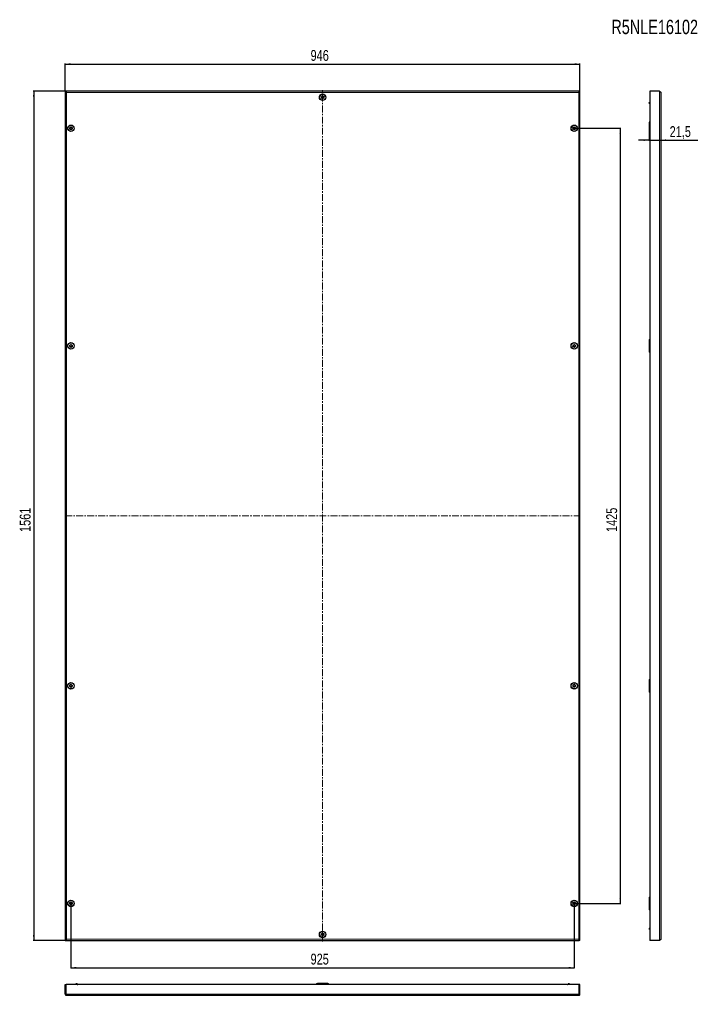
# Model space of a CAD drawing. Header units: millimetres. Extents: x -389 to 1844, y -624 to 1170.
# Drawn here: x -389 to 859, y -624 to 1170 of the extents above; entities that cross this region are included whole.
import ezdxf

# ---------------------------------------------------------------- set-up
doc = ezdxf.new("R2010")
doc.units = ezdxf.units.MM
doc.linetypes.add('CENTERX2', pattern=[20.32, 12.7, -2.54, 2.54, -2.54])
doc.layers.add('FORMAT', color=7, linetype='Continuous')
doc.styles.add('SLDTEXTSTYLE0', font='TXT', dxfattribs={"width": 0.75})
doc.dimstyles.new('SLDDIMSTYLE0', dxfattribs={"dimtxt": 20, "dimasz": 10, "dimexe": 0, "dimexo": 0.0625, "dimgap": 5, "dimtad": 2, "dimdec": 1, "dimrnd": 1e-09, "dimzin": 12, "dimdsep": 46, "dimtxsty": 'SLDTEXTSTYLE0', "dimsah": 1, "dimcen": 0.09, "dimadec": 0, "dimazin": 3, "dimtfac": 1, "dimtofl": 0, "dimtmove": 0, "dimatfit": 3, "dimfxl": 0, "dimfrac": 2, "dimtolj": 1, "dimtzin": 12, "dimarcsym": 0})
doc.dimstyles.new('SLDDIMSTYLE1', dxfattribs={"dimtxt": 20, "dimasz": 10, "dimexe": 0, "dimexo": 0.0625, "dimgap": 5, "dimtad": 2, "dimdec": 1, "dimrnd": 1e-09, "dimzin": 12, "dimdsep": 46, "dimtxsty": 'SLDTEXTSTYLE0', "dimsah": 1, "dimcen": 0.09, "dimadec": 0, "dimazin": 3, "dimtfac": 1, "dimtmove": 0, "dimatfit": 0, "dimfxl": 0, "dimfrac": 2, "dimtolj": 1, "dimtzin": 12, "dimarcsym": 0})

# ---------------------------------------------------------------- blocks, each defined once
blk = doc.blocks.new('_D')
at = {"layer": 'FORMAT'}
for p, q in [((-304.5, 1037.9), (-304.5, 1089)), ((-304.5, 1088), (641.5, 1088)), ((641.5, 1037.9), (641.5, 1089))]:
    blk.add_line(p, q, dxfattribs=at)
for points in [[(-304.5, 1088), (-294.5, 1086.5), (-294.5, 1089.6)], [(641.5, 1088), (631.5, 1089.6), (631.5, 1086.5)]]:
    blk.add_solid(points, dxfattribs=at)
at = {"layer": 'FORMAT', "insert": (146.4, 1113.8), "char_height": 20, "attachment_point": 1, "style": 'SLDTEXTSTYLE0'}
blk.add_mtext('946', dxfattribs=at)
blk = doc.blocks.new('_D_1')
at = {"layer": 'FORMAT'}
for p, q in [((-302.8, 1037.9), (-363.5, 1037.9)), ((-362.5, 1037.9), (-362.5, -523.1)), ((-302.8, -523.1), (-363.5, -523.1))]:
    blk.add_line(p, q, dxfattribs=at)
for points in [[(-362.5, 1037.9), (-364, 1027.9), (-360.9, 1027.9)], [(-362.5, -523.1), (-360.9, -513.1), (-364, -513.1)]]:
    blk.add_solid(points, dxfattribs=at)
at = {"layer": 'FORMAT', "insert": (-388.3, 227.8), "char_height": 20, "attachment_point": 1, "rotation": 90, "style": 'SLDTEXTSTYLE0'}
blk.add_mtext('1561', dxfattribs=at)
blk = doc.blocks.new('_D_2')
at = {"layer": 'FORMAT'}
for p, q in [((631, 969.9), (716.5, 969.9)), ((715.5, 969.9), (715.5, -455.1)), ((631, -455.1), (716.5, -455.1))]:
    blk.add_line(p, q, dxfattribs=at)
for points in [[(715.5, 969.9), (714, 959.9), (717.1, 959.9)], [(715.5, -455.1), (717.1, -445.1), (714, -445.1)]]:
    blk.add_solid(points, dxfattribs=at)
at = {"layer": 'FORMAT', "insert": (689.7, 227.8), "char_height": 20, "attachment_point": 1, "rotation": 90, "style": 'SLDTEXTSTYLE0'}
blk.add_mtext('1425', dxfattribs=at)
blk = doc.blocks.new('_D_3')
at = {"layer": 'FORMAT'}
for p, q in [((-294, -455.2), (-294, -574.3)), ((631, -455.2), (631, -574.3)), ((-294, -573.3), (631, -573.3))]:
    blk.add_line(p, q, dxfattribs=at)
for points in [[(-294, -573.3), (-284, -574.9), (-284, -571.8)], [(631, -573.3), (621, -571.8), (621, -574.9)]]:
    blk.add_solid(points, dxfattribs=at)
at = {"layer": 'FORMAT', "insert": (146.4, -547.5), "char_height": 20, "attachment_point": 1, "style": 'SLDTEXTSTYLE0'}
blk.add_mtext('925', dxfattribs=at)
blk = doc.blocks.new('_D_4')
at = {"layer": 'FORMAT'}
for p, q in [((768.4, 960.3), (768.4, 947)), ((768.4, 948), (749.1, 948)), ((768.4, 948), (789.9, 948)), ((789.9, 948), (858, 948))]:
    blk.add_line(p, q, dxfattribs=at)
for points in [[(768.4, 948), (758.4, 949.6), (758.4, 946.5)], [(789.9, 948), (799.9, 946.5), (799.9, 949.6)]]:
    blk.add_solid(points, dxfattribs=at)
at = {"layer": 'FORMAT', "insert": (806.3, 973.8), "char_height": 20, "attachment_point": 1, "style": 'SLDTEXTSTYLE0'}
blk.add_mtext('21,5', dxfattribs=at)

msp = doc.modelspace()

# ---------------------------------------------------------------- linework, layer by layer
at = {"color": 7, "linetype": 'Continuous', "lineweight": 25}
for p, q in [((-304.48, 1037.85), (-304.48, -523.15)), ((-304.48, 1037.85), (-302.98, 1037.85)), ((639.82, 1037.85), (-302.78, 1037.85)), ((-302.78, 1036.73), (-302.78, 1037.85)), ((639.82, 1037.85), (639.82, 1036.73)), ((641.52, 1037.85), (640.02, 1037.85)), ((641.52, -523.15), (641.52, 1037.85)), ((769.88, 1037.85), (769.88, -523.15)), ((787.78, 1037.85), (769.88, 1037.85)), ((789.88, 1035.75), (789.88, -521.05)), ((790.12, 1032.64), (789.88, 1032.64)), ((790.12, 1032.64), (790.12, 1021.07)), ((768.38, 1017.35), (769.88, 1017.35)), ((768.38, 1016.35), (768.38, 1017.35)), ((768.38, 1016.35), (769.38, 1015.35)), ((769.88, 1015.35), (769.38, 1015.35)), ((789.88, 1021.07), (790.12, 1021.07)), ((768.38, 979.35), (768.38, 960.35)), ((790.13, 975.64), (789.88, 975.64)), ((790.13, 975.64), (790.13, 974.92)), ((790.13, 974.92), (790.13, 964.07)), ((789.88, 964.07), (790.13, 964.07)), ((768.38, 579.35), (768.38, 560.35)), ((790.13, 575.64), (789.88, 575.64)), ((790.13, 575.64), (790.13, 574.92)), ((790.13, 574.92), (790.13, 564.07)), ((789.88, 564.07), (790.13, 564.07)), ((768.38, -45.65), (768.38, -64.65)), ((790.13, -49.36), (789.88, -49.36)), ((790.13, -49.36), (790.13, -60.93)), ((789.88, -60.93), (790.13, -60.93)), ((768.38, -445.65), (768.38, -464.65)), ((790.13, -449.36), (789.88, -449.36)), ((789.88, -460.93), (790.13, -460.93)), ((790.13, -449.36), (790.13, -460.93)), ((769.38, -500.65), (768.38, -501.65)), ((768.38, -502.65), (768.38, -501.65)), ((769.38, -500.65), (769.88, -500.65)), ((769.88, -502.65), (768.38, -502.65)), ((790.12, -506.36), (789.88, -506.36)), ((789.88, -517.93), (790.12, -517.93)), ((790.12, -506.36), (790.12, -507.41)), ((790.12, -507.41), (790.12, -517.93)), ((-304.48, -523.15), (-302.98, -523.15)), ((-302.78, -522.04), (-302.78, -523.15)), ((-302.78, -523.15), (639.82, -523.15)), ((639.82, -523.15), (639.82, -522.02)), ((641.52, -523.15), (640.02, -523.15)), ((787.78, -523.15), (769.88, -523.15)), ((-304.48, -604.14), (-302.98, -604.14)), ((-304.48, -622.04), (-304.48, -604.14)), ((-302.98, -622.04), (-302.98, -604.14)), ((639.82, -604.14), (-302.78, -604.14)), ((-302.78, -622.04), (-302.78, -604.14)), ((-284.48, -604.14), (-284.48, -602.64)), ((-284.48, -602.64), (-283.48, -602.64)), ((-282.48, -603.64), (-283.48, -602.64)), ((-281.98, -603.64), (-282.48, -603.64)), ((-282.48, -603.64), (-282.48, -604.14)), ((178.02, -602.64), (159.02, -602.64)), ((619.02, -603.64), (619.52, -603.64)), ((620.52, -602.64), (619.52, -603.64)), ((619.52, -604.14), (619.52, -603.64)), ((620.52, -602.64), (621.52, -602.64)), ((621.52, -602.64), (621.52, -604.14)), ((639.82, -622.04), (639.82, -604.14)), ((641.52, -604.14), (640.02, -604.14)), ((640.02, -622.04), (640.02, -604.14)), ((641.52, -622.04), (641.52, -604.14)), ((-304.48, -622.04), (-302.98, -622.04)), ((639.42, -624.14), (-302.38, -624.14)), ((-299.76, -624.14), (-299.76, -624.4)), ((-296.77, -624.4), (-299.76, -624.4)), ((-288.19, -624.4), (-296.77, -624.4)), ((-288.19, -624.4), (-288.19, -624.14)), ((162.74, -624.14), (162.74, -624.39)), ((171.84, -624.39), (162.74, -624.39)), ((174.31, -624.39), (171.84, -624.39)), ((174.31, -624.39), (174.31, -624.14)), ((625.24, -624.14), (625.24, -624.4)), ((636.81, -624.4), (625.24, -624.4)), ((636.81, -624.4), (636.81, -624.14)), ((641.52, -622.04), (640.02, -622.04))]:
    msp.add_line(p, q, dxfattribs=at)
at = {"color": 8, "linetype": 'Continuous', "lineweight": 18}
for p, q in [((639.42, 1035.75), (-302.38, 1035.75)), ((-302.38, 1035.75), (-302.38, -521.05)), ((639.42, -521.05), (639.42, 1035.75)), ((787.78, 1037.85), (787.78, -523.15)), ((-302.38, -521.05), (639.42, -521.05)), ((639.82, -622.04), (-302.78, -622.04))]:
    msp.add_line(p, q, dxfattribs=at)
at = {"color": 7, "linetype": 'Continuous', "lineweight": 25}
for centre, radius in [((168.52, 1026.85), 6), ((168.52, 1026.85), 5.79), ((168.52, 1026.85), 1.85), ((-293.98, 969.85), 6), ((-293.98, 969.85), 5.79), ((-293.98, 969.85), 1.85), ((631.02, 969.85), 6), ((631.02, 969.85), 5.78), ((631.02, 969.85), 1.85), ((-293.98, 569.85), 6), ((-293.98, 569.85), 5.79), ((631.02, 569.85), 6), ((631.02, 569.85), 5.79), ((-293.98, 569.85), 1.85), ((631.02, 569.85), 1.85), ((-293.98, -55.15), 6), ((-293.98, -55.15), 5.79), ((-293.98, -55.15), 1.85), ((631.02, -55.15), 6), ((631.02, -55.15), 5.79), ((631.02, -55.15), 1.85), ((-293.98, -455.15), 6), ((-293.98, -455.15), 5.79), ((-293.98, -455.15), 1.85), ((631.02, -455.15), 6), ((631.02, -455.15), 5.79), ((631.02, -455.15), 1.85), ((168.52, -512.15), 6), ((168.52, -512.15), 5.79), ((168.52, -512.15), 1.85)]:
    msp.add_circle(centre, radius, dxfattribs=at)
for centre, start, end in [((771.38, 979.35), 120, 180), ((771.38, 960.35), 180, 240), ((771.38, 579.35), 120, 180), ((771.38, 560.35), 180, 240), ((771.38, -45.65), 120, 180), ((771.38, -64.65), 180, 240), ((771.38, -445.65), 120, 180), ((771.38, -464.65), 180, 240), ((159.02, -605.64), 90, 150), ((178.02, -605.64), 30, 90)]:
    msp.add_arc(centre, 3, start, end, dxfattribs=at)
for points, knots in [([(-304.48, 1037.85), (-304.44, 1037.68), (-304.38, 1037.32), (-303.88, 1036.78), (-303.18, 1036.26), (-302.64, 1035.92), (-302.38, 1035.75)], [0, 0, 0, 0, 0.2547568, 0.5096489, 0.7645419, 1, 1, 1, 1]), ([(-302.98, 1037.85), (-302.98, 1037.76), (-302.97, 1037.58), (-302.93, 1037.31), (-302.87, 1037.04), (-302.79, 1036.74), (-302.69, 1036.49), (-302.6, 1036.27), (-302.51, 1036.04), (-302.43, 1035.87), (-302.38, 1035.75)], [0, 0, 0, 0, 0.1293202, 0.2595375, 0.3888497, 0.5190589, 0.6771449, 0.756725, 0.8352818, 1, 1, 1, 1]), ([(170.82, 1025.25), (170.82, 1025.26), (170.83, 1025.28), (170.83, 1025.34), (170.79, 1025.48), (170.61, 1025.82), (170.36, 1026.3), (170.39, 1026.94), (170.66, 1027.38), (170.9, 1027.69), (171.03, 1027.88), (171.07, 1027.97), (171.07, 1028.01), (171.06, 1028.05), (171.03, 1028.07), (170.97, 1028.1), (170.71, 1028.14), (170.23, 1028.14), (169.54, 1028.31), (169.15, 1028.9), (168.99, 1029.35), (168.86, 1029.58), (168.81, 1029.63), (168.78, 1029.64), (168.74, 1029.64), (168.71, 1029.63), (168.68, 1029.6), (168.62, 1029.55), (168.49, 1029.36), (168.28, 1029.04), (167.96, 1028.64), (167.38, 1028.39), (166.84, 1028.46), (166.45, 1028.51), (166.3, 1028.51), (166.25, 1028.48), (166.23, 1028.46), (166.21, 1028.42), (166.22, 1028.37), (166.26, 1028.23), (166.44, 1027.88), (166.68, 1027.4), (166.66, 1026.77), (166.39, 1026.33), (166.15, 1026.02), (166.01, 1025.82), (165.98, 1025.74), (165.98, 1025.69), (165.99, 1025.66), (166.01, 1025.64), (166.07, 1025.6), (166.34, 1025.56), (166.81, 1025.56), (167.5, 1025.4), (167.9, 1024.81), (168.06, 1024.36), (168.19, 1024.12), (168.24, 1024.08), (168.27, 1024.06), (168.3, 1024.06), (168.33, 1024.08), (168.37, 1024.1), (168.43, 1024.16), (168.56, 1024.34), (168.76, 1024.67), (169.08, 1025.07), (169.67, 1025.32), (170.2, 1025.24), (170.59, 1025.19), (170.74, 1025.2), (170.8, 1025.22), (170.81, 1025.24), (170.82, 1025.25)], [0, 0, 0, 0, 0.0020087, 0.00442, 0.0093647, 0.0255282, 0.0677053, 0.0957862, 0.1246456, 0.1503415, 0.1605194, 0.1633943, 0.1656965, 0.1672448, 0.1688741, 0.1707699, 0.1786058, 0.2119941, 0.2499945, 0.2879948, 0.3213831, 0.329219, 0.3311148, 0.3327441, 0.3342924, 0.3362166, 0.3385353, 0.3413178, 0.349662, 0.3753578, 0.4042173, 0.4322982, 0.4744753, 0.4906388, 0.4966691, 0.49844, 0.5, 0.5020087, 0.50442, 0.5093647, 0.5255282, 0.5677053, 0.5957862, 0.6246456, 0.6503415, 0.6605194, 0.6633943, 0.6656965, 0.6672448, 0.6688741, 0.6707699, 0.6786058, 0.7119941, 0.7499945, 0.7879948, 0.8213831, 0.829219, 0.8311148, 0.8327441, 0.8342924, 0.8362166, 0.8385353, 0.8413178, 0.849662, 0.8753578, 0.9042173, 0.9322982, 0.9744753, 0.9906388, 0.9966691, 0.99844, 1, 1, 1, 1]), ([(639.42, 1035.75), (639.7, 1035.93), (640.26, 1036.29), (640.97, 1036.82), (641.44, 1037.35), (641.49, 1037.69), (641.52, 1037.85)], [0, 0, 0, 0, 0.2547527, 0.5096447, 0.7645377, 1, 1, 1, 1]), ([(639.42, 1035.75), (639.44, 1035.8), (639.5, 1035.93), (639.58, 1036.12), (639.66, 1036.3), (639.73, 1036.48), (639.8, 1036.66), (639.86, 1036.85), (639.92, 1037.04), (639.96, 1037.23), (640, 1037.45), (640.02, 1037.65), (640.02, 1037.8), (640.02, 1037.85)], [0, 0, 0, 0, 0.0646097, 0.1943602, 0.2595315, 0.3241372, 0.4538797, 0.5190469, 0.5980031, 0.7169187, 0.7959773, 0.9175077, 1, 1, 1, 1]), ([(787.78, 1037.85), (788.06, 1037.68), (788.62, 1037.32), (789.32, 1036.78), (789.79, 1036.26), (789.85, 1035.92), (789.88, 1035.75)], [0, 0, 0, 0, 0.2547568, 0.5096489, 0.7645419, 1, 1, 1, 1]), ([(-291.52, 971.2), (-291.53, 971.21), (-291.55, 971.23), (-291.6, 971.26), (-291.75, 971.28), (-292.13, 971.27), (-292.67, 971.26), (-293.23, 971.57), (-293.51, 972), (-293.68, 972.35), (-293.8, 972.56), (-293.86, 972.63), (-293.9, 972.65), (-293.93, 972.65), (-293.96, 972.64), (-294.02, 972.6), (-294.17, 972.38), (-294.38, 971.96), (-294.83, 971.41), (-295.54, 971.32), (-296.01, 971.37), (-296.28, 971.36), (-296.34, 971.33), (-296.37, 971.31), (-296.38, 971.28), (-296.39, 971.25), (-296.38, 971.21), (-296.35, 971.13), (-296.24, 970.93), (-296.04, 970.6), (-295.83, 970.14), (-295.86, 969.5), (-296.16, 969.05), (-296.38, 968.73), (-296.44, 968.59), (-296.44, 968.53), (-296.43, 968.5), (-296.4, 968.47), (-296.35, 968.45), (-296.21, 968.43), (-295.82, 968.44), (-295.28, 968.45), (-294.73, 968.14), (-294.45, 967.71), (-294.28, 967.35), (-294.16, 967.15), (-294.1, 967.08), (-294.06, 967.06), (-294.02, 967.05), (-293.99, 967.06), (-293.94, 967.1), (-293.78, 967.32), (-293.57, 967.75), (-293.12, 968.3), (-292.42, 968.39), (-291.94, 968.34), (-291.68, 968.35), (-291.61, 968.37), (-291.59, 968.39), (-291.57, 968.42), (-291.57, 968.46), (-291.58, 968.5), (-291.6, 968.58), (-291.71, 968.78), (-291.91, 969.1), (-292.13, 969.57), (-292.09, 970.2), (-291.79, 970.65), (-291.58, 970.98), (-291.52, 971.12), (-291.51, 971.18), (-291.52, 971.19), (-291.52, 971.2)], [0, 0, 0, 0, 0.0020087, 0.00442, 0.0093647, 0.0255282, 0.0677053, 0.0957862, 0.1246456, 0.1503415, 0.1605194, 0.1633943, 0.1656965, 0.1672448, 0.1688741, 0.1707699, 0.1786058, 0.2119941, 0.2499945, 0.2879948, 0.3213831, 0.329219, 0.3311148, 0.3327441, 0.3342924, 0.3362166, 0.3385353, 0.3413178, 0.349662, 0.3753578, 0.4042173, 0.4322982, 0.4744753, 0.4906388, 0.4966691, 0.49844, 0.5, 0.5020087, 0.50442, 0.5093647, 0.5255282, 0.5677053, 0.5957862, 0.6246456, 0.6503415, 0.6605194, 0.6633943, 0.6656965, 0.6672448, 0.6688741, 0.6707699, 0.6786058, 0.7119941, 0.7499945, 0.7879948, 0.8213831, 0.829219, 0.8311148, 0.8327441, 0.8342924, 0.8362166, 0.8385353, 0.8413178, 0.849662, 0.8753578, 0.9042173, 0.9322982, 0.9744753, 0.9906388, 0.9966691, 0.99844, 1, 1, 1, 1]), ([(628.57, 971.2), (628.57, 971.19), (628.56, 971.17), (628.57, 971.11), (628.62, 970.98), (628.84, 970.65), (629.14, 970.2), (629.17, 969.57), (628.96, 969.1), (628.75, 968.77), (628.64, 968.56), (628.61, 968.47), (628.62, 968.43), (628.63, 968.39), (628.66, 968.37), (628.72, 968.35), (628.99, 968.34), (629.46, 968.39), (630.17, 968.3), (630.62, 967.75), (630.83, 967.32), (630.98, 967.1), (631.04, 967.06), (631.07, 967.05), (631.1, 967.06), (631.13, 967.07), (631.16, 967.1), (631.22, 967.17), (631.33, 967.36), (631.49, 967.71), (631.77, 968.14), (632.33, 968.45), (632.87, 968.43), (633.26, 968.43), (633.41, 968.45), (633.46, 968.48), (633.48, 968.5), (633.49, 968.54), (633.48, 968.6), (633.42, 968.73), (633.21, 969.05), (632.91, 969.5), (632.87, 970.14), (633.09, 970.6), (633.29, 970.94), (633.41, 971.15), (633.43, 971.24), (633.43, 971.28), (633.41, 971.31), (633.39, 971.33), (633.32, 971.36), (633.06, 971.37), (632.58, 971.32), (631.88, 971.41), (631.43, 971.96), (631.22, 972.38), (631.06, 972.6), (631.01, 972.64), (630.98, 972.65), (630.94, 972.65), (630.91, 972.63), (630.88, 972.6), (630.83, 972.54), (630.72, 972.34), (630.55, 972), (630.27, 971.57), (629.72, 971.26), (629.18, 971.27), (628.78, 971.28), (628.64, 971.26), (628.59, 971.23), (628.57, 971.21), (628.57, 971.2)], [0, 0, 0, 0, 0.0020087, 0.00442, 0.0093647, 0.0255282, 0.0677053, 0.0957862, 0.1246456, 0.1503415, 0.1605194, 0.1633943, 0.1656965, 0.1672448, 0.1688741, 0.1707699, 0.1786058, 0.2119941, 0.2499945, 0.2879948, 0.3213831, 0.329219, 0.3311148, 0.3327441, 0.3342924, 0.3362166, 0.3385353, 0.3413178, 0.349662, 0.3753578, 0.4042173, 0.4322982, 0.4744753, 0.4906388, 0.4966691, 0.49844, 0.5, 0.5020087, 0.50442, 0.5093647, 0.5255282, 0.5677053, 0.5957862, 0.6246456, 0.6503415, 0.6605194, 0.6633943, 0.6656965, 0.6672448, 0.6688741, 0.6707699, 0.6786058, 0.7119941, 0.7499945, 0.7879948, 0.8213831, 0.829219, 0.8311148, 0.8327441, 0.8342924, 0.8362166, 0.8385353, 0.8413178, 0.849662, 0.8753578, 0.9042173, 0.9322982, 0.9744753, 0.9906388, 0.9966691, 0.99844, 1, 1, 1, 1]), ([(-291.52, 571.2), (-291.53, 571.21), (-291.55, 571.23), (-291.6, 571.26), (-291.75, 571.28), (-292.13, 571.27), (-292.67, 571.26), (-293.23, 571.57), (-293.51, 572), (-293.68, 572.35), (-293.8, 572.56), (-293.86, 572.63), (-293.9, 572.65), (-293.93, 572.65), (-293.96, 572.64), (-294.02, 572.6), (-294.17, 572.38), (-294.38, 571.96), (-294.83, 571.41), (-295.54, 571.32), (-296.01, 571.37), (-296.28, 571.36), (-296.34, 571.33), (-296.37, 571.31), (-296.38, 571.28), (-296.39, 571.25), (-296.38, 571.21), (-296.35, 571.13), (-296.24, 570.93), (-296.04, 570.6), (-295.83, 570.14), (-295.86, 569.5), (-296.16, 569.05), (-296.38, 568.73), (-296.44, 568.59), (-296.44, 568.53), (-296.43, 568.5), (-296.4, 568.47), (-296.35, 568.45), (-296.21, 568.43), (-295.82, 568.44), (-295.28, 568.45), (-294.73, 568.14), (-294.45, 567.71), (-294.28, 567.35), (-294.16, 567.15), (-294.1, 567.08), (-294.06, 567.06), (-294.02, 567.05), (-293.99, 567.06), (-293.94, 567.1), (-293.78, 567.32), (-293.57, 567.75), (-293.12, 568.3), (-292.42, 568.39), (-291.94, 568.34), (-291.68, 568.35), (-291.61, 568.37), (-291.59, 568.39), (-291.57, 568.42), (-291.57, 568.46), (-291.58, 568.5), (-291.6, 568.58), (-291.71, 568.78), (-291.91, 569.1), (-292.13, 569.57), (-292.09, 570.2), (-291.79, 570.65), (-291.58, 570.98), (-291.52, 571.12), (-291.51, 571.18), (-291.52, 571.19), (-291.52, 571.2)], [0, 0, 0, 0, 0.0020087, 0.00442, 0.0093647, 0.0255282, 0.0677053, 0.0957862, 0.1246456, 0.1503415, 0.1605194, 0.1633943, 0.1656965, 0.1672448, 0.1688741, 0.1707699, 0.1786058, 0.2119941, 0.2499945, 0.2879948, 0.3213831, 0.329219, 0.3311148, 0.3327441, 0.3342924, 0.3362166, 0.3385353, 0.3413178, 0.349662, 0.3753578, 0.4042173, 0.4322982, 0.4744753, 0.4906388, 0.4966691, 0.49844, 0.5, 0.5020087, 0.50442, 0.5093647, 0.5255282, 0.5677053, 0.5957862, 0.6246456, 0.6503415, 0.6605194, 0.6633943, 0.6656965, 0.6672448, 0.6688741, 0.6707699, 0.6786058, 0.7119941, 0.7499945, 0.7879948, 0.8213831, 0.829219, 0.8311148, 0.8327441, 0.8342924, 0.8362166, 0.8385353, 0.8413178, 0.849662, 0.8753578, 0.9042173, 0.9322982, 0.9744753, 0.9906388, 0.9966691, 0.99844, 1, 1, 1, 1]), ([(628.57, 571.2), (628.57, 571.19), (628.56, 571.17), (628.57, 571.11), (628.62, 570.98), (628.84, 570.65), (629.14, 570.2), (629.17, 569.57), (628.96, 569.1), (628.75, 568.77), (628.64, 568.56), (628.61, 568.47), (628.62, 568.43), (628.63, 568.39), (628.66, 568.37), (628.72, 568.35), (628.99, 568.34), (629.46, 568.39), (630.17, 568.3), (630.62, 567.75), (630.83, 567.32), (630.98, 567.1), (631.04, 567.06), (631.07, 567.05), (631.1, 567.06), (631.13, 567.07), (631.16, 567.1), (631.22, 567.17), (631.33, 567.36), (631.49, 567.71), (631.77, 568.14), (632.33, 568.45), (632.87, 568.43), (633.26, 568.43), (633.41, 568.45), (633.46, 568.48), (633.48, 568.5), (633.49, 568.54), (633.48, 568.6), (633.42, 568.73), (633.21, 569.05), (632.91, 569.5), (632.87, 570.14), (633.09, 570.6), (633.29, 570.94), (633.41, 571.15), (633.43, 571.24), (633.43, 571.28), (633.41, 571.31), (633.39, 571.33), (633.32, 571.36), (633.06, 571.37), (632.58, 571.32), (631.88, 571.41), (631.43, 571.96), (631.22, 572.38), (631.06, 572.6), (631.01, 572.64), (630.98, 572.65), (630.94, 572.65), (630.91, 572.63), (630.88, 572.6), (630.83, 572.54), (630.72, 572.34), (630.55, 572), (630.27, 571.57), (629.72, 571.26), (629.18, 571.27), (628.78, 571.28), (628.64, 571.26), (628.59, 571.23), (628.57, 571.21), (628.57, 571.2)], [0, 0, 0, 0, 0.0020087, 0.00442, 0.0093647, 0.0255282, 0.0677053, 0.0957862, 0.1246456, 0.1503415, 0.1605194, 0.1633943, 0.1656965, 0.1672448, 0.1688741, 0.1707699, 0.1786058, 0.2119941, 0.2499945, 0.2879948, 0.3213831, 0.329219, 0.3311148, 0.3327441, 0.3342924, 0.3362166, 0.3385353, 0.3413178, 0.349662, 0.3753578, 0.4042173, 0.4322982, 0.4744753, 0.4906388, 0.4966691, 0.49844, 0.5, 0.5020087, 0.50442, 0.5093647, 0.5255282, 0.5677053, 0.5957862, 0.6246456, 0.6503415, 0.6605194, 0.6633943, 0.6656965, 0.6672448, 0.6688741, 0.6707699, 0.6786058, 0.7119941, 0.7499945, 0.7879948, 0.8213831, 0.829219, 0.8311148, 0.8327441, 0.8342924, 0.8362166, 0.8385353, 0.8413178, 0.849662, 0.8753578, 0.9042173, 0.9322982, 0.9744753, 0.9906388, 0.9966691, 0.99844, 1, 1, 1, 1]), ([(-291.52, -56.5), (-291.52, -56.48), (-291.51, -56.46), (-291.52, -56.4), (-291.58, -56.27), (-291.79, -55.95), (-292.09, -55.5), (-292.13, -54.86), (-291.91, -54.4), (-291.71, -54.06), (-291.59, -53.85), (-291.57, -53.76), (-291.57, -53.72), (-291.59, -53.69), (-291.61, -53.67), (-291.68, -53.64), (-291.94, -53.63), (-292.42, -53.68), (-293.12, -53.59), (-293.57, -53.04), (-293.78, -52.62), (-293.94, -52.4), (-293.99, -52.36), (-294.02, -52.35), (-294.06, -52.35), (-294.09, -52.37), (-294.12, -52.4), (-294.17, -52.46), (-294.28, -52.66), (-294.45, -53), (-294.73, -53.43), (-295.28, -53.74), (-295.82, -53.73), (-296.21, -53.72), (-296.36, -53.74), (-296.41, -53.77), (-296.43, -53.8), (-296.44, -53.83), (-296.43, -53.89), (-296.38, -54.02), (-296.16, -54.35), (-295.86, -54.8), (-295.83, -55.43), (-296.04, -55.9), (-296.25, -56.23), (-296.36, -56.44), (-296.39, -56.53), (-296.38, -56.57), (-296.37, -56.61), (-296.34, -56.63), (-296.28, -56.65), (-296.01, -56.66), (-295.54, -56.61), (-294.83, -56.7), (-294.38, -57.25), (-294.17, -57.68), (-294.02, -57.9), (-293.96, -57.94), (-293.93, -57.95), (-293.9, -57.94), (-293.87, -57.93), (-293.84, -57.9), (-293.78, -57.83), (-293.67, -57.64), (-293.51, -57.29), (-293.23, -56.86), (-292.67, -56.55), (-292.13, -56.57), (-291.74, -56.57), (-291.59, -56.55), (-291.54, -56.52), (-291.53, -56.5), (-291.52, -56.5)], [0, 0, 0, 0, 0.0020087, 0.00442, 0.0093647, 0.0255282, 0.0677053, 0.0957862, 0.1246456, 0.1503415, 0.1605194, 0.1633943, 0.1656965, 0.1672448, 0.1688741, 0.1707699, 0.1786058, 0.2119941, 0.2499945, 0.2879948, 0.3213831, 0.329219, 0.3311148, 0.3327441, 0.3342924, 0.3362166, 0.3385353, 0.3413178, 0.349662, 0.3753578, 0.4042173, 0.4322982, 0.4744753, 0.4906388, 0.4966691, 0.49844, 0.5, 0.5020087, 0.50442, 0.5093647, 0.5255282, 0.5677053, 0.5957862, 0.6246456, 0.6503415, 0.6605194, 0.6633943, 0.6656965, 0.6672448, 0.6688741, 0.6707699, 0.6786058, 0.7119941, 0.7499945, 0.7879948, 0.8213831, 0.829219, 0.8311148, 0.8327441, 0.8342924, 0.8362166, 0.8385353, 0.8413178, 0.849662, 0.8753578, 0.9042173, 0.9322982, 0.9744753, 0.9906388, 0.9966691, 0.99844, 1, 1, 1, 1]), ([(628.57, -56.5), (628.58, -56.51), (628.59, -56.53), (628.65, -56.55), (628.79, -56.57), (629.18, -56.56), (629.72, -56.55), (630.27, -56.86), (630.55, -57.29), (630.72, -57.65), (630.84, -57.85), (630.9, -57.92), (630.94, -57.94), (630.98, -57.95), (631.01, -57.94), (631.06, -57.9), (631.22, -57.68), (631.43, -57.25), (631.88, -56.7), (632.58, -56.61), (633.06, -56.66), (633.32, -56.65), (633.39, -56.63), (633.41, -56.61), (633.43, -56.58), (633.43, -56.54), (633.42, -56.5), (633.4, -56.42), (633.29, -56.22), (633.09, -55.9), (632.87, -55.43), (632.91, -54.8), (633.21, -54.35), (633.42, -54.02), (633.48, -53.88), (633.49, -53.82), (633.48, -53.79), (633.45, -53.77), (633.4, -53.74), (633.25, -53.72), (632.87, -53.73), (632.33, -53.74), (631.77, -53.43), (631.49, -53), (631.32, -52.65), (631.2, -52.44), (631.14, -52.37), (631.1, -52.35), (631.07, -52.35), (631.04, -52.36), (630.98, -52.4), (630.83, -52.62), (630.62, -53.04), (630.17, -53.59), (629.46, -53.68), (628.99, -53.63), (628.72, -53.64), (628.66, -53.67), (628.63, -53.69), (628.62, -53.72), (628.61, -53.75), (628.62, -53.79), (628.65, -53.87), (628.76, -54.07), (628.96, -54.4), (629.17, -54.86), (629.14, -55.5), (628.84, -55.95), (628.62, -56.27), (628.56, -56.41), (628.56, -56.47), (628.57, -56.49), (628.57, -56.5)], [0, 0, 0, 0, 0.0020087, 0.00442, 0.0093647, 0.0255282, 0.0677053, 0.0957862, 0.1246456, 0.1503415, 0.1605194, 0.1633943, 0.1656965, 0.1672448, 0.1688741, 0.1707699, 0.1786058, 0.2119941, 0.2499945, 0.2879948, 0.3213831, 0.329219, 0.3311148, 0.3327441, 0.3342924, 0.3362166, 0.3385353, 0.3413178, 0.349662, 0.3753578, 0.4042173, 0.4322982, 0.4744753, 0.4906388, 0.4966691, 0.49844, 0.5, 0.5020087, 0.50442, 0.5093647, 0.5255282, 0.5677053, 0.5957862, 0.6246456, 0.6503415, 0.6605194, 0.6633943, 0.6656965, 0.6672448, 0.6688741, 0.6707699, 0.6786058, 0.7119941, 0.7499945, 0.7879948, 0.8213831, 0.829219, 0.8311148, 0.8327441, 0.8342924, 0.8362166, 0.8385353, 0.8413178, 0.849662, 0.8753578, 0.9042173, 0.9322982, 0.9744753, 0.9906388, 0.9966691, 0.99844, 1, 1, 1, 1]), ([(-291.52, -456.5), (-291.52, -456.48), (-291.51, -456.46), (-291.52, -456.4), (-291.58, -456.27), (-291.79, -455.95), (-292.09, -455.5), (-292.13, -454.86), (-291.91, -454.4), (-291.71, -454.06), (-291.59, -453.85), (-291.57, -453.76), (-291.57, -453.72), (-291.59, -453.69), (-291.61, -453.67), (-291.68, -453.64), (-291.94, -453.63), (-292.42, -453.68), (-293.12, -453.59), (-293.57, -453.04), (-293.78, -452.62), (-293.94, -452.4), (-293.99, -452.36), (-294.02, -452.35), (-294.06, -452.35), (-294.09, -452.37), (-294.12, -452.4), (-294.17, -452.46), (-294.28, -452.66), (-294.45, -453), (-294.73, -453.43), (-295.28, -453.74), (-295.82, -453.73), (-296.21, -453.72), (-296.36, -453.74), (-296.41, -453.77), (-296.43, -453.8), (-296.44, -453.83), (-296.43, -453.89), (-296.38, -454.02), (-296.16, -454.35), (-295.86, -454.8), (-295.83, -455.43), (-296.04, -455.9), (-296.25, -456.23), (-296.36, -456.44), (-296.39, -456.53), (-296.38, -456.57), (-296.37, -456.61), (-296.34, -456.63), (-296.28, -456.65), (-296.01, -456.66), (-295.54, -456.61), (-294.83, -456.7), (-294.38, -457.25), (-294.17, -457.68), (-294.02, -457.9), (-293.96, -457.94), (-293.93, -457.95), (-293.9, -457.94), (-293.87, -457.93), (-293.84, -457.9), (-293.78, -457.83), (-293.67, -457.64), (-293.51, -457.29), (-293.23, -456.86), (-292.67, -456.55), (-292.13, -456.57), (-291.74, -456.57), (-291.59, -456.55), (-291.54, -456.52), (-291.53, -456.5), (-291.52, -456.5)], [0, 0, 0, 0, 0.0020087, 0.00442, 0.0093647, 0.0255282, 0.0677053, 0.0957862, 0.1246456, 0.1503415, 0.1605194, 0.1633943, 0.1656965, 0.1672448, 0.1688741, 0.1707699, 0.1786058, 0.2119941, 0.2499945, 0.2879948, 0.3213831, 0.329219, 0.3311148, 0.3327441, 0.3342924, 0.3362166, 0.3385353, 0.3413178, 0.349662, 0.3753578, 0.4042173, 0.4322982, 0.4744753, 0.4906388, 0.4966691, 0.49844, 0.5, 0.5020087, 0.50442, 0.5093647, 0.5255282, 0.5677053, 0.5957862, 0.6246456, 0.6503415, 0.6605194, 0.6633943, 0.6656965, 0.6672448, 0.6688741, 0.6707699, 0.6786058, 0.7119941, 0.7499945, 0.7879948, 0.8213831, 0.829219, 0.8311148, 0.8327441, 0.8342924, 0.8362166, 0.8385353, 0.8413178, 0.849662, 0.8753578, 0.9042173, 0.9322982, 0.9744753, 0.9906388, 0.9966691, 0.99844, 1, 1, 1, 1]), ([(628.57, -456.5), (628.58, -456.51), (628.59, -456.53), (628.65, -456.55), (628.79, -456.57), (629.18, -456.56), (629.72, -456.55), (630.27, -456.86), (630.55, -457.29), (630.72, -457.65), (630.84, -457.85), (630.9, -457.92), (630.94, -457.94), (630.98, -457.95), (631.01, -457.94), (631.06, -457.9), (631.22, -457.68), (631.43, -457.25), (631.88, -456.7), (632.58, -456.61), (633.06, -456.66), (633.32, -456.65), (633.39, -456.63), (633.41, -456.61), (633.43, -456.58), (633.43, -456.54), (633.42, -456.5), (633.4, -456.42), (633.29, -456.22), (633.09, -455.9), (632.87, -455.43), (632.91, -454.8), (633.21, -454.35), (633.42, -454.02), (633.48, -453.88), (633.49, -453.82), (633.48, -453.79), (633.45, -453.77), (633.4, -453.74), (633.25, -453.72), (632.87, -453.73), (632.33, -453.74), (631.77, -453.43), (631.49, -453), (631.32, -452.65), (631.2, -452.44), (631.14, -452.37), (631.1, -452.35), (631.07, -452.35), (631.04, -452.36), (630.98, -452.4), (630.83, -452.62), (630.62, -453.04), (630.17, -453.59), (629.46, -453.68), (628.99, -453.63), (628.72, -453.64), (628.66, -453.67), (628.63, -453.69), (628.62, -453.72), (628.61, -453.75), (628.62, -453.79), (628.65, -453.87), (628.76, -454.07), (628.96, -454.4), (629.17, -454.86), (629.14, -455.5), (628.84, -455.95), (628.62, -456.27), (628.56, -456.41), (628.56, -456.47), (628.57, -456.49), (628.57, -456.5)], [0, 0, 0, 0, 0.0020087, 0.00442, 0.0093647, 0.0255282, 0.0677053, 0.0957862, 0.1246456, 0.1503415, 0.1605194, 0.1633943, 0.1656965, 0.1672448, 0.1688741, 0.1707699, 0.1786058, 0.2119941, 0.2499945, 0.2879948, 0.3213831, 0.329219, 0.3311148, 0.3327441, 0.3342924, 0.3362166, 0.3385353, 0.3413178, 0.349662, 0.3753578, 0.4042173, 0.4322982, 0.4744753, 0.4906388, 0.4966691, 0.49844, 0.5, 0.5020087, 0.50442, 0.5093647, 0.5255282, 0.5677053, 0.5957862, 0.6246456, 0.6503415, 0.6605194, 0.6633943, 0.6656965, 0.6672448, 0.6688741, 0.6707699, 0.6786058, 0.7119941, 0.7499945, 0.7879948, 0.8213831, 0.829219, 0.8311148, 0.8327441, 0.8342924, 0.8362166, 0.8385353, 0.8413178, 0.849662, 0.8753578, 0.9042173, 0.9322982, 0.9744753, 0.9906388, 0.9966691, 0.99844, 1, 1, 1, 1]), ([(170.82, -510.54), (170.81, -510.53), (170.79, -510.51), (170.73, -510.5), (170.59, -510.49), (170.2, -510.54), (169.67, -510.61), (169.08, -510.36), (168.76, -509.96), (168.55, -509.63), (168.41, -509.43), (168.34, -509.37), (168.3, -509.36), (168.27, -509.36), (168.24, -509.37), (168.19, -509.42), (168.06, -509.65), (167.9, -510.1), (167.5, -510.69), (166.81, -510.86), (166.34, -510.86), (166.07, -510.9), (166.01, -510.93), (165.99, -510.95), (165.98, -510.98), (165.98, -511.02), (165.99, -511.06), (166.03, -511.14), (166.15, -511.32), (166.39, -511.62), (166.66, -512.06), (166.69, -512.7), (166.43, -513.18), (166.26, -513.53), (166.21, -513.67), (166.22, -513.73), (166.23, -513.76), (166.26, -513.78), (166.31, -513.8), (166.46, -513.8), (166.84, -513.76), (167.38, -513.69), (167.96, -513.93), (168.28, -514.33), (168.49, -514.66), (168.63, -514.86), (168.7, -514.92), (168.74, -514.94), (168.78, -514.94), (168.81, -514.92), (168.86, -514.88), (168.99, -514.64), (169.15, -514.19), (169.54, -513.6), (170.23, -513.44), (170.71, -513.44), (170.97, -513.4), (171.03, -513.36), (171.06, -513.34), (171.07, -513.31), (171.07, -513.27), (171.05, -513.23), (171.02, -513.16), (170.89, -512.97), (170.66, -512.67), (170.39, -512.23), (170.36, -511.6), (170.61, -511.12), (170.79, -510.77), (170.83, -510.63), (170.83, -510.57), (170.82, -510.55), (170.82, -510.54)], [0, 0, 0, 0, 0.00200873, 0.00442003, 0.00936469, 0.02552819, 0.06770529, 0.09578618, 0.12464563, 0.1503415, 0.16051935, 0.16339425, 0.16569651, 0.16724481, 0.16887414, 0.1707699, 0.17860577, 0.21199411, 0.24999446, 0.2879948, 0.32138314, 0.32921901, 0.33111477, 0.3327441, 0.3342924, 0.33621663, 0.33853534, 0.3413178, 0.34966197, 0.37535784, 0.40421729, 0.43229818, 0.47447528, 0.49063878, 0.4966691, 0.49844005, 0.5, 0.50200873, 0.50442003, 0.50936469, 0.52552819, 0.56770529, 0.59578618, 0.62464563, 0.6503415, 0.66051935, 0.66339425, 0.66569651, 0.66724481, 0.66887414, 0.6707699, 0.67860577, 0.71199411, 0.74999446, 0.7879948, 0.82138314, 0.82921901, 0.83111477, 0.8327441, 0.8342924, 0.83621663, 0.83853534, 0.8413178, 0.84966197, 0.87535784, 0.90421729, 0.93229818, 0.97447528, 0.99063878, 0.9966691, 0.99844005, 1, 1, 1, 1]), ([(640.02, -523.15), (640.02, -523.1), (640.02, -522.97), (640, -522.78), (639.97, -522.6), (639.94, -522.42), (639.89, -522.24), (639.83, -522.05), (639.77, -521.86), (639.69, -521.67), (639.6, -521.45), (639.51, -521.25), (639.45, -521.1), (639.42, -521.05)], [0, 0, 0, 0, 0.0646097, 0.1943602, 0.2595315, 0.3241372, 0.4538797, 0.5190469, 0.5980031, 0.7169187, 0.7959773, 0.9175077, 1, 1, 1, 1]), ([(641.52, -523.15), (641.49, -522.97), (641.42, -522.61), (640.92, -522.08), (640.22, -521.55), (639.68, -521.21), (639.42, -521.05)], [0, 0, 0, 0, 0.2547568, 0.5096489, 0.7645419, 1, 1, 1, 1]), ([(-282.48, -603.64), (-282.46, -603.74), (-282.42, -603.9), (-282.18, -604.07), (-282.07, -604.14)], [0, 0, 0, 0, 0.5741301, 1, 1, 1, 1]), ([(-281.98, -603.64), (-281.96, -603.74), (-281.92, -603.9), (-281.78, -604.06), (-281.7, -604.13), (-281.68, -604.14)], [0, 0, 0, 0, 0.6029704, 0.9179315, 1, 1, 1, 1]), ([(618.71, -604.14), (618.78, -604.08), (618.91, -603.97), (619, -603.8), (619.02, -603.7), (619.02, -603.64)], [0, 0, 0, 0, 0.36036538, 0.67506855, 1, 1, 1, 1]), ([(619.11, -604.14), (619.2, -604.09), (619.43, -603.94), (619.52, -603.77), (619.52, -603.66), (619.52, -603.64)], [0, 0, 0, 0, 0.3313457, 0.9052264, 1, 1, 1, 1]), ([(-304.48, -622.04), (-304.44, -622.32), (-304.38, -622.88), (-303.88, -623.59), (-303.18, -624.05), (-302.64, -624.11), (-302.38, -624.14)], [0, 0, 0, 0, 0.2547568, 0.5096489, 0.7645419, 1, 1, 1, 1]), ([(-302.98, -622.04), (-302.97, -622.12), (-302.94, -622.28), (-302.84, -622.47), (-302.74, -622.5), (-302.72, -622.51)], [0, 0, 0, 0, 0.4327963, 0.8655659, 1, 1, 1, 1]), ([(639.42, -624.14), (639.7, -624.11), (640.26, -624.04), (640.97, -623.54), (641.44, -622.84), (641.49, -622.3), (641.52, -622.04)], [0, 0, 0, 0, 0.2547527, 0.5096447, 0.7645377, 1, 1, 1, 1]), ([(639.76, -622.52), (639.8, -622.5), (639.96, -622.4), (639.99, -622.2), (640.02, -622.04)], [0, 0, 0, 0, 0.2077128, 1, 1, 1, 1])]:
    msp.add_open_spline(points, degree=3, knots=knots, dxfattribs=at)
for points in [[(-302.38, 1035.75), (-302.41, 1036.03), (-302.48, 1036.58), (-302.58, 1037.27), (-302.68, 1037.76), (-302.74, 1037.82), (-302.78, 1037.85)], [(639.82, 1037.85), (639.79, 1037.82), (639.72, 1037.76), (639.62, 1037.27), (639.52, 1036.58), (639.46, 1036.03), (639.42, 1035.75)], [(-302.38, -521.05), (-302.65, -521.22), (-303.2, -521.57), (-303.9, -522.1), (-304.38, -522.62), (-304.45, -522.97), (-304.48, -523.15)], [(-302.38, -521.05), (-302.54, -521.4), (-302.86, -522.1), (-302.94, -522.8), (-302.98, -523.15)], [(-302.78, -523.15), (-302.74, -523.11), (-302.68, -523.05), (-302.58, -522.57), (-302.48, -521.87), (-302.41, -521.32), (-302.38, -521.05)], [(639.42, -521.05), (639.46, -521.32), (639.52, -521.87), (639.62, -522.57), (639.72, -523.05), (639.79, -523.11), (639.82, -523.15)], [(789.88, -521.05), (789.84, -521.22), (789.78, -521.57), (789.3, -522.1), (788.6, -522.62), (788.05, -522.97), (787.78, -523.15)], [(-302.38, -624.14), (-302.41, -624.11), (-302.48, -624.05), (-302.58, -623.56), (-302.68, -622.87), (-302.74, -622.32), (-302.78, -622.04)], [(639.82, -622.04), (639.79, -622.32), (639.72, -622.87), (639.62, -623.56), (639.52, -624.05), (639.46, -624.11), (639.42, -624.14)]]:
    msp.add_open_spline(points, degree=3, dxfattribs=at)
at = {"layer": 'FORMAT', "linetype": 'CENTERX2', "lineweight": 18}
for p, q in [((168.52, -525.15), (168.52, 1039.85)), ((-304.78, 257.35), (641.82, 257.35))]:
    msp.add_line(p, q, dxfattribs=at)

# ---------------------------------------------------------------- texts
at = {"layer": 'FORMAT', "insert": (699.14, 1169.46), "char_height": 26.458, "attachment_point": 1, "style": 'SLDTEXTSTYLE0'}
msp.add_mtext('R5NLE16102', dxfattribs=at)

# ---------------------------------------------------------------- dimensions: what is measured, and where the dimension line sits
at = {"layer": 'FORMAT'}
for base, p1, p2, dimstyle, picture, middle in [((641.52, 1088.02), (-304.48, 1037.85), (641.52, 1037.85), 'SLDDIMSTYLE0', '_D', (168.52, 1088.02)), ((789.88, 948.02), (768.38, 960.35), (789.88, 1035.75), 'SLDDIMSTYLE1', '_D_4', (832.13, 948.02)), ((631.02, -573.31), (-293.98, -455.15), (631.02, -455.15), 'SLDDIMSTYLE0', '_D_3', (168.52, -573.31))]:
    dim = msp.add_linear_dim(base=base, p1=p1, p2=p2, dimstyle=dimstyle, dxfattribs=at)
    dim.commit()
    dim.dimension.update_dxf_attribs({"geometry": picture, "text_midpoint": middle, "dimtype": 160})
for base, p1, p2, picture, middle in [((-362.48, -523.15), (-302.78, 1037.85), (-302.78, -523.15), '_D_1', (-362.48, 257.35)), ((715.53, -455.15), (631.02, 969.85), (631.02, -455.15), '_D_2', (715.53, 257.35))]:
    dim = msp.add_linear_dim(base=base, p1=p1, p2=p2, angle=90, dimstyle='SLDDIMSTYLE0', dxfattribs=at)
    dim.commit()
    dim.dimension.update_dxf_attribs({"geometry": picture, "text_midpoint": middle, "dimtype": 160})

doc.saveas('drawing.dxf')
